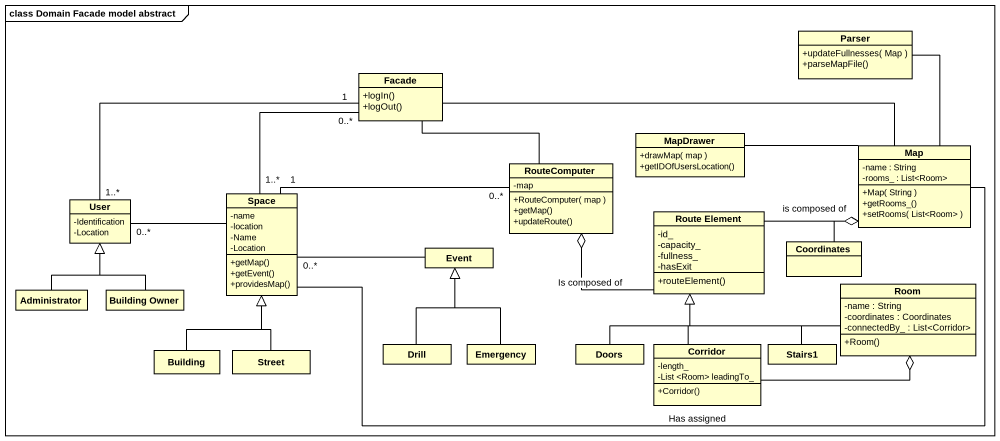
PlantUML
@startuml
mainframe class Domain Facade model abstract
hide circle
hide empty members
skinparam classAttributeIconSize 0
class Parser {
  +updateFullnesses( Map )
  +parseMapFile()
}
class Facade {
  +logIn()
  +logOut()
}
class MapDrawer {
  +drawMap( map )
  +getIDOfUsersLocation()
}
class RouteComputer {
  -map
  +RouteComputer( map )
  +getMap()
  +updateRoute()
}
class "Map" as Map_ {
  -name : String
  -rooms_ : List<Room>
  +Map( String )
  +getRooms_()
  +setRooms( List<Room> )
}
class User {
  -Identification
  -Location
}
class Space {
  -name
  -location
  -Name
  -Location
  +getMap()
  +getEvent()
  +providesMap()
}
class "Route Element" as Route_Element {
  -id_
  -capacity_
  -fullness_
  -hasExit
  +routeElement()
}
class Event
class Coordinates
class Administrator
class "Building Owner" as Building_Owner
class Room {
  -name : String
  -coordinates : Coordinates
  -connectedBy_ : List<Corridor>
  +Room()
}
class Building
class Street
class Drill
class Emergency
class Doors
class Corridor {
  -length_
  -List <Room> leadingTo_
  +Corridor()
}
class Stairs1
MapDrawer -right- Map_
RouteComputer -up- Facade
RouteComputer "0..*" -left- "1" Space
RouteComputer o-right- Route_Element : Is composed of
Map_ -up- Parser
Map_ -left- Facade
Map_ -left- Space : Has assigned
Map_ o-left- Route_Element : is composed of
Map_ o-- Coordinates
User "1..*" -right- "1" Facade
User "0..*" -right- Space
Space "1..*" -up- "0..*" Facade
Event -left- "0..*" Space
Administrator -up-|> User
Building_Owner -up-|> User
Room -left-|> Route_Element
Room o-left- Corridor
Building -up-|> Space
Street -up-|> Space
Drill -up-|> Event
Emergency -up-|> Event
Doors -up-|> Route_Element
Corridor -up-|> Route_Element
Stairs1 -up-|> Route_Element
@enduml
